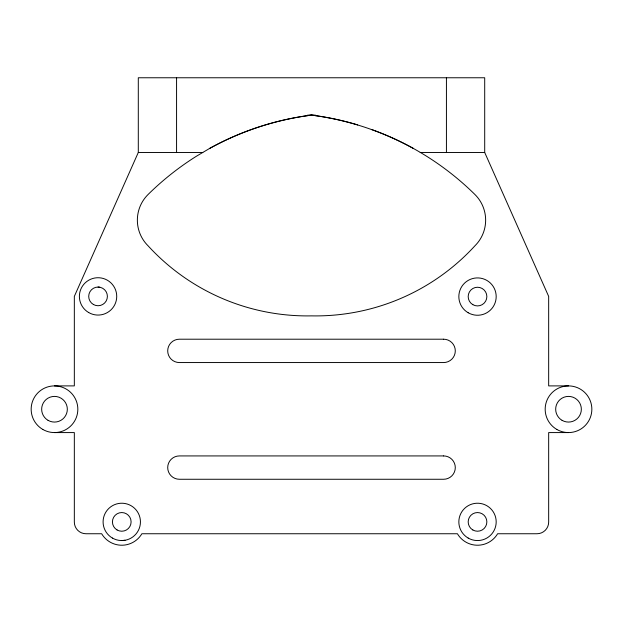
<?xml version="1.0" encoding="UTF-8"?>
<svg xmlns="http://www.w3.org/2000/svg" width="623" height="623" viewBox="0 0 623 623"><rect width="100%" height="100%" fill="white"/><g stroke="black" fill="none" stroke-linecap="round" stroke-linejoin="round"><path stroke-width="0.93" d="M568.503 385.894L548.668 385.894L548.668 296.4L484.702 152.464L484.702 77.766L138.298 77.766L138.298 152.464L74.332 296.4L74.332 385.894L54.497 385.894M209.593 148.445L196.323 156.287A283.208 283.208 0 0 0 148.095 194.485A36.072 36.072 0 0 0 148.095 245.836A215.955 215.955 0 0 0 311.5 315.869A215.955 215.955 0 0 0 474.905 245.836A36.072 36.072 0 0 0 474.905 194.485A283.208 283.208 0 0 0 426.677 156.287C391.836 134.467 352.275 120.332 311.5 115.115C275.825 119.694 241.078 131.064 209.593 148.445A283.208 283.208 0 0 1 311.5 115.115A283.208 283.208 0 0 1 356.691 124.616L357.649 124.935M121.765 540.562L125.013 540.281M307.614 115.115L315.386 115.115M138.298 152.464L202.794 152.464M420.206 152.464L484.702 152.464M54.497 432.58L74.332 432.58L74.332 522.074A11.673 11.673 0 0 0 86.005 533.747L101.658 533.747A23.347 23.347 0 0 0 141.873 533.747L457.407 533.747A23.347 23.347 0 0 0 497.621 533.747L536.995 533.747A11.673 11.673 0 0 0 548.668 522.074L548.668 432.58L568.503 432.58M98.052 287.063L99.672 287.203M446.426 77.766L446.426 152.464M176.574 77.766L176.574 152.464M371.339 129.413A283.208 283.208 0 0 1 413.407 148.445M443.623 339.208L179.377 339.208A11.673 11.673 0 0 0 167.704 350.881A11.673 11.673 0 0 0 179.377 362.555L443.623 362.555A11.673 11.673 0 0 0 455.296 350.881A11.673 11.673 0 0 0 443.623 339.208M443.623 455.927L179.377 455.927A11.673 11.673 0 0 0 167.704 467.593A11.673 11.673 0 0 0 179.377 479.266L443.623 479.266A11.673 11.673 0 0 0 455.296 467.593A11.673 11.673 0 0 0 443.623 455.927M112.428 538.062A18.674 18.674 0 0 0 140.44 521.887A18.674 18.674 0 0 0 112.428 505.72A18.674 18.674 0 0 0 112.428 538.062M48.072 420.354A12.842 12.842 0 0 0 67.331 409.241A12.842 12.842 0 0 0 48.072 398.12A12.842 12.842 0 0 0 48.072 420.354M472.849 304.67A9.337 9.337 0 0 0 486.851 296.587A9.337 9.337 0 0 0 472.849 288.496A9.337 9.337 0 0 0 472.849 304.67M562.086 420.354A12.842 12.842 0 0 0 581.345 409.241A12.842 12.842 0 0 0 562.086 398.12A12.842 12.842 0 0 0 562.086 420.354M472.849 529.978A9.337 9.337 0 0 0 486.851 521.887A9.337 9.337 0 0 0 472.849 513.804A9.337 9.337 0 0 0 472.849 529.978M468.177 312.754A18.674 18.674 0 0 0 496.188 296.587A18.674 18.674 0 0 0 468.177 280.412A18.674 18.674 0 0 0 468.177 312.754M93.38 304.483A9.337 9.337 0 0 0 107.39 296.4A9.337 9.337 0 0 0 93.38 288.309A9.337 9.337 0 0 0 93.38 304.483M88.715 312.567A18.674 18.674 0 0 0 116.727 296.4A18.674 18.674 0 0 0 88.715 280.225A18.674 18.674 0 0 0 88.715 312.567M556.837 429.449A23.347 23.347 0 0 0 591.85 409.241A23.347 23.347 0 0 0 556.837 389.025A23.347 23.347 0 0 0 556.837 429.449M468.177 538.062A18.674 18.674 0 0 0 496.188 521.887A18.674 18.674 0 0 0 468.177 505.72A18.674 18.674 0 0 0 468.177 538.062M117.101 529.978A9.337 9.337 0 0 0 131.103 521.887A9.337 9.337 0 0 0 117.101 513.804A9.337 9.337 0 0 0 117.101 529.978M42.823 429.449A23.347 23.347 0 0 0 77.836 409.241A23.347 23.347 0 0 0 42.823 389.025A23.347 23.347 0 0 0 42.823 429.449"/></g></svg>
